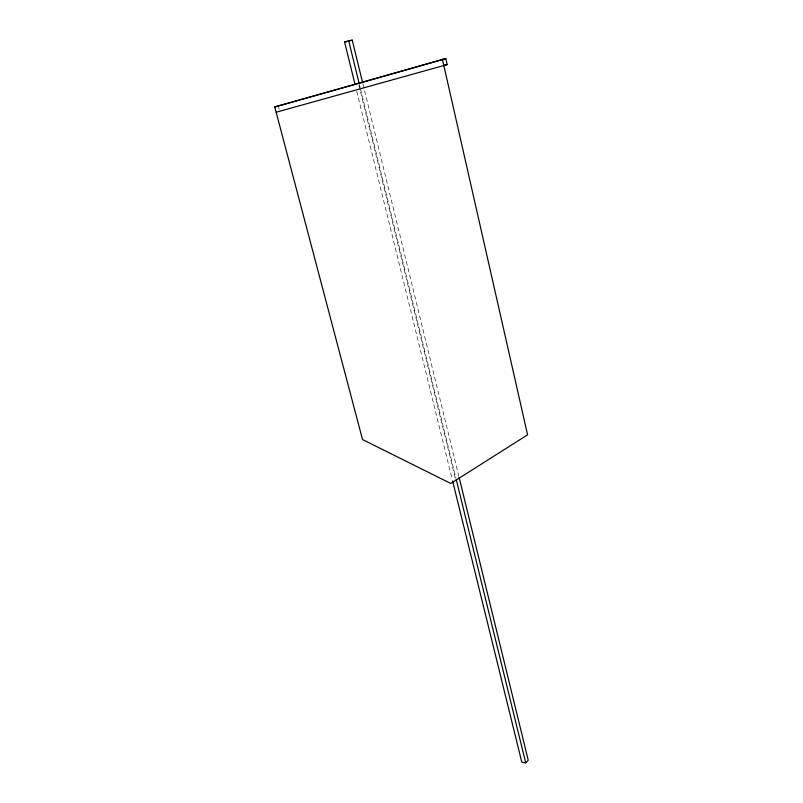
<?xml version="1.0" encoding="UTF-8"?>
<svg xmlns="http://www.w3.org/2000/svg" width="803" height="803" viewBox="0 0 803 803"><rect width="100%" height="100%" fill="white"/><g stroke="black" fill="none" stroke-linecap="round" stroke-linejoin="round"><path stroke-width="0.6" stroke-dasharray="4.01 3.01" d="M278.631 107.311L279.183 109.419M359.383 84.395L360.206 87.768M360.477 88.892L455.923 478.176M358.921 85.259L455.361 478.397M356.713 91.251L452.29 479.662M362.966 84.014L458.854 476.36"/><path stroke-width="1.2" d="M452.591 480.877L521.799 762.137L525.714 762.85L528.244 760.25L459.155 477.574M355.036 84.425L344.587 41.977L348.663 40.682L352.246 40.15L362.665 82.799M348.171 41.445L352.246 40.15M442.403 59.211L527.591 434.824L450.784 483.466L362.524 439.542L274.756 106.97L445.836 58.579L447.191 64.581L443.577 65.595M358.088 83.562L274.756 106.97M445.836 58.579L359.102 83.271L348.663 40.682M276.152 112.259L447.191 64.581M344.587 41.977L346.976 41.615M456.224 479.401L525.714 762.85"/></g></svg>
